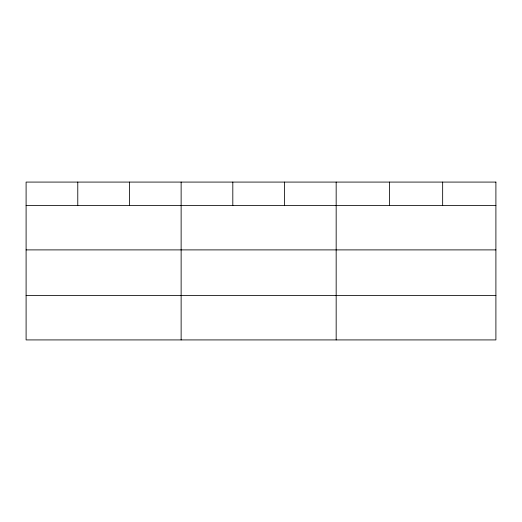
<?xml version="1.0" encoding="UTF-8"?>
<svg xmlns="http://www.w3.org/2000/svg" width="522" height="522" viewBox="0 0 522 522"><rect width="100%" height="100%" fill="white"/><g stroke="black" fill="none" stroke-linecap="round" stroke-linejoin="round"><path stroke-width="0.78" d="M26.1 205.557L495.9 205.557M26.1 249.894L495.9 249.894M26.1 295.582L495.9 295.582M442.656 182.08L442.656 205.557M389.412 182.08L389.412 205.557M336.168 182.08L336.168 339.92M284.49 182.08L284.49 205.557M232.812 182.08L232.812 205.557M181.134 182.08L181.134 339.92M129.456 182.08L129.456 205.557M77.778 182.08L77.778 205.557M495.9 182.08L26.1 182.08L26.1 339.92L495.9 339.92L495.9 182.08"/></g></svg>
